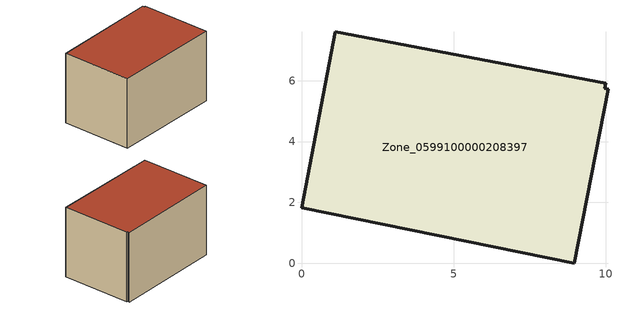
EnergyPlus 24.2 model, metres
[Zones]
Zone_0599100000208397
 floor ground (C_G): 9.99,5.92 9.95,5.74 10.07,5.72 8.96,0 0,1.83 1.11,7.61 z0
 wall outside (C_F): 9.99,5.92 1.11,7.61 0,1.83 8.96,0 10.07,5.72 9.95,5.74 9.99,5.92 z0:5.98
 roof outside (C_R): 9.95,5.74 9.99,5.92 1.11,7.61 0,1.83 8.96,0 10.07,5.72 z5.98
[BUILDING]
Pand.0599100000208397: North Axis=0; Terrain=City; Loads Convergence Tolerance Value=0.04; Temperature Convergence Tolerance Value=0.4; Solar Distribution=FullExterior; Maximum Number of Warmup Days=25; Minimum Number of Warmup Days=1
[Site:Location]
Rotterdam.The.Hague.AP_ZH_NLD Design_Conditions: Latitude=51.96; Longitude=4.45; Time Zone=1; Elevation=-4.5
[SITE:GROUNDTEMPERATURE:BUILDINGSURFACE]
18, 18, 18, 18, 18, 18, 18, 18, 18, 18, 18, 18
[MATERIAL] Thermal Absorptance=0.9; Solar Absorptance=0.7; Visible Absorptance=0.7
Name | Roughness | Thickness | Conductivity | Density | Specific Heat
G.TC.1946-1964 | MediumSmooth | 0.15 | 1 | 540 | 1210
F.TC.1946-1964 | Rough | 0.3 | 0.857143 | 1920 | 840
R.TC.1946-1964 | MediumRough | 0.2 | 0.235294 | 1500 | 1000
[CONSTRUCTION]
C_G: G.TC.1946-1964
C_F: F.TC.1946-1964
C_R: R.TC.1946-1964
[ZONE]
Zone_0599100000208397: Type=1; Multiplier=1; Ceiling Height=Autocalculate; Volume=Autocalculate; Floor Area=autocalculate; Part of Total Floor Area=Yes
[ZONEINFILTRATION:DESIGNFLOWRATE]
Infil_Zone_0599100000208397: Zone or ZoneList or Space or SpaceList=Zone_0599100000208397; Schedule=AlwaysOn; Design Flow Rate Calculation Method=Flow/Area; Flow Rate per Floor Area=0.003; Constant Term Coefficient=1; Temperature Term Coefficient=0; Velocity Term Coefficient=0; Velocity Squared Term Coefficient=0
[HVACTEMPLATE:ZONE:IDEALLOADSAIRSYSTEM]
Zone_0599100000208397: Maximum Heating Supply Air Temperature=50; Minimum Cooling Supply Air Temperature=13; Maximum Heating Supply Air Humidity Ratio=0.0156; Minimum Cooling Supply Air Humidity Ratio=0.0077; Heating Limit=NoLimit; Cooling Limit=NoLimit; Dehumidification Control Type=ConstantSensibleHeatRatio; Cooling Sensible Heat Ratio=0.7; Dehumidification Setpoint=60; Humidification Control Type=None; Humidification Setpoint=30; Outdoor Air Method=None; Outdoor Air Flow Rate per Person=0.00944; Outdoor Air Flow Rate per Zone Floor Area=0; Outdoor Air Flow Rate per Zone=0; Demand Controlled Ventilation Type=None; Outdoor Air Economizer Type=NoEconomizer; Heat Recovery Type=None; Sensible Heat Recovery Effectiveness=0.7; Latent Heat Recovery Effectiveness=0.65
[ZONECONTROL:THERMOSTAT]
ThermostatControl_Zone_0599100000208397: Zone or ZoneList=Zone_0599100000208397; Control Type Schedule=DualSetpointControlType; Control 1=Thermostat_Zone_0599100000208397; Temperature Difference Between Cutout And Setpoint=0
[THERMOSTATSETPOINT:DUALSETPOINT]
Thermostat_Zone_0599100000208397: Heating Setpoint Temperature Schedule=HeatingSetpoint_Zone_0599100000208397; Cooling Setpoint Temperature Schedule=CoolingSetpoint_Zone_0599100000208397
[SCHEDULE:COMPACT]
HeatingSetpoint_Zone_0599100000208397: Through: 12/31, For: AllDays, Until: 24:00, 21
CoolingSetpoint_Zone_0599100000208397: Through: 12/31, For: AllDays, Until: 24:00, 24
DualSetpointControlType: Through: 12/31, For: AllDays, Until: 24:00, 4
AlwaysOn: Through: 12/31, For: AllDays, Until: 24:00, 1
